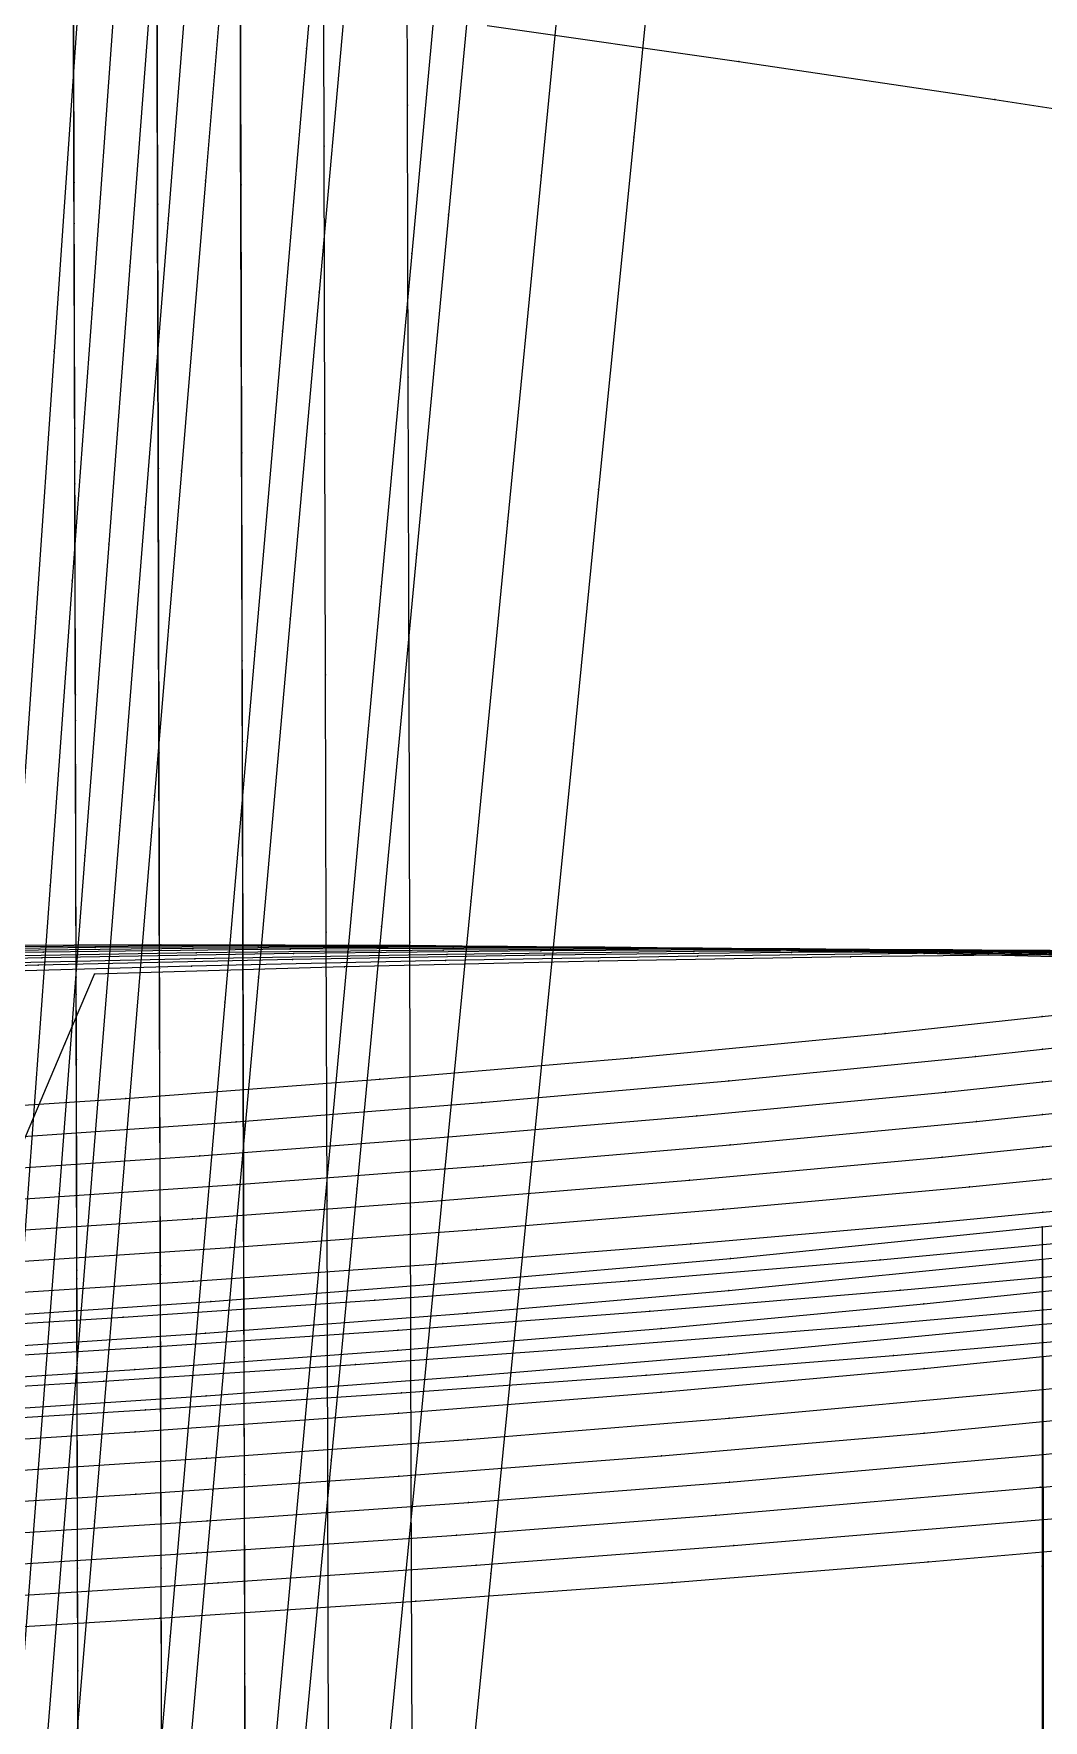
# Model space of a CAD drawing. Extents: x -2408 to 1029, y -526 to 2095.
# Drawn here: x -769.3 to -707.9, y 322.8 to 425.4 of the extents above; entities that cross this region are included whole.
import ezdxf

# ---------------------------------------------------------------- set-up
doc = ezdxf.new("R2010")
doc.units = 0

# ---------------------------------------------------------------- blocks, each defined once
blk = doc.blocks.new(' -30')
at = {"layer": '1'}
blk.add_lwpolyline([(-876.872936, 508.652548), (-861.83698, 509.261239), (-846.753174, 509.887156), (-831.752201, 510.534152), (-816.670932, 511.218628), (-801.184994, 511.966991), (-786.108457, 512.749706), (-770.65652, 513.617506), (-755.587754, 514.53757), (-740.004881, 515.575884), (-725.109999, 516.660635), (-710.060669, 517.858357), (-700.953445, 518.651848), (-694.602526, 519.205145), (-679.573415, 520.634586), (-664.211764, 522.223971), (-649.208861, 523.906612), (-633.890515, 525.762597), (-618.92051, 527.71629), (-603.661537, 529.855638), (-588.732149, 532.098872), (-573.547297, 534.538566), (-558.667414, 537.089756), (-543.569914, 539.84678)], dxfattribs=at)
at = {"layer": '14'}
for points in [[(-879.472994, 495.837705), (-863.872377, 496.46764), (-848.27231, 497.112008), (-832.673265, 497.781282), (-817.075603, 498.485938), (-801.47968, 499.236455), (-785.885971, 500.043304), (-770.294797, 500.916965), (-754.70663, 501.86791), (-739.121791, 502.906618), (-723.540754, 504.043561), (-707.963877, 505.289216), (-700.953674, 505.907516), (-690.233514, 506.852994), (-674.668702, 508.362386), (-659.113786, 510.004054), (-643.571804, 511.782803), (-628.045945, 513.703415), (-612.539267, 515.770694), (-597.054901, 517.989429), (-581.59598, 520.364412), (-566.165581, 522.900442), (-550.766837, 525.602311)], [(-154.148415, 522.623082), (-138.82949, 520.438341), (-123.25642, 518.13265), (-107.447786, 515.697021), (-107.630848, 499.494936), (-107.59201, 483.699343), (-107.334268, 469.047236), (-106.777074, 453.55854), (-106.009624, 438.589179), (-105.05906, 423.721831), (-104.773865, 419.820175), (-112.92615, 418.352416)], [(-1166.960843, -140.006391), (-1167.007532, -123.429358), (-1167.053947, -106.949569), (-1167.099267, -90.858665), (-1167.14267, -75.448343), (-1167.196139, -56.464081), (-1167.242793, -39.89965), (-1167.288559, -23.650313)]]:
    blk.add_lwpolyline(points, dxfattribs=at)
at = {"layer": '2'}
blk.add_point((-700.953674, 505.879898), dxfattribs=at)
at = {"layer": '3'}
for p in [(-138.82949, 520.438341), (-700.953445, 518.651848), (-710.060669, 517.858357), (-123.25642, 518.13265), (-725.109999, 516.660635), (-740.004881, 515.575884), (-755.587754, 514.53757), (-707.963877, 505.289216), (-700.953674, 505.907516), (-723.540754, 504.043561), (-739.121791, 502.906618), (-754.70663, 501.86791), (-250.517034, -5.301401), (-251.7552, -23.206977), (-1167.242793, -39.89965), (-252.875217, -39.403948), (-1167.196139, -56.464081), (-245.281739, -59.316843), (-230.135344, -59.369512), (-214.146374, -59.56067), (-198.832045, -59.85351), (-1167.14267, -75.448343), (-1167.099267, -90.858665), (-1167.053947, -106.949569), (-1167.007532, -123.429358)]:
    blk.add_point(p, dxfattribs=at)
at = {"layer": '4'}
for p in [(-700.953445, 518.651848), (-700.953674, 505.907516)]:
    blk.add_point(p, dxfattribs=at)
at = {"layer": '8'}
for points in [[(-700.953674, 505.879898), (-700.95409, 485.75853), (-700.954458, 467.90115), (-700.95481, 450.86053), (-700.955198, 432.063291), (-700.955609, 412.148189), (-700.955925, 396.86254), (-700.956241, 381.576891), (-700.956551, 366.560706), (-700.956946, 347.424119), (-700.957308, 329.884465), (-700.957624, 314.580517), (-700.957934, 299.567665), (-700.958176, 287.845173)], [(-249.091949, 15.307263), (-250.517034, -5.301401), (-251.7552, -23.206977), (-252.875217, -39.403948), (-254.129457, -57.541968), (-255.491074, -77.232818), (-256.933227, -98.088314), (-258.429068, -119.720211), (-259.951754, -141.740336), (-261.474439, -163.760443), (-262.970281, -185.392358), (-264.412433, -206.247836), (-265.77405, -225.938686), (-267.028291, -244.076713), (-268.148308, -260.273691), (-269.386474, -278.179268), (-270.434573, -293.336208), (-270.811558, -298.787918)], [(-149.575367, -61.404266), (-166.867261, -60.754563), (-183.049128, -60.252149), (-198.832045, -59.85351), (-214.146374, -59.56067), (-230.135344, -59.369512), (-245.281739, -59.316843), (-261.127123, -59.389382), (-276.163978, -59.559518), (-291.493917, -59.822173), (-306.950585, -60.172513), (-322.167053, -60.610313)]]:
    blk.add_lwpolyline(points, dxfattribs=at)
blk = doc.blocks.new(' -31')
at = {"layer": '1'}
blk.add_lwpolyline([(-880.364314, 510.494297), (-865.021492, 511.094201), (-849.986515, 511.696983), (-834.64533, 512.337634), (-819.64924, 512.998925), (-804.311699, 513.721507), (-788.860254, 514.507407), (-773.529113, 515.355389), (-758.116349, 516.287186), (-742.795393, 517.30299), (-727.473822, 518.418899), (-712.168084, 519.644329), (-700.953445, 520.630684), (-697.019179, 520.976708), (-681.735315, 522.450025), (-666.410157, 524.062346), (-651.154775, 525.806184), (-635.87252, 527.696718), (-620.652663, 529.727222), (-605.429271, 531.910601), (-590.252871, 534.244037), (-575.102924, 536.734785), (-559.979017, 539.387488), (-544.915761, 542.200264)], dxfattribs=at)
at = {"layer": '14'}
for points in [[(-876.761037, 497.92473), (-861.052752, 498.541434), (-845.345297, 499.176768), (-829.639194, 499.841984), (-813.934855, 500.548338), (-798.232802, 501.307082), (-782.533523, 502.129468), (-766.837501, 503.02675), (-751.145262, 504.010178), (-735.457216, 505.09101), (-719.773885, 506.280497), (-700.953674, 507.871628), (-700.177085, 507.937295), (-687.689191, 509.100768), (-672.025619, 510.684444), (-656.373484, 512.409613), (-640.73598, 514.280458), (-625.116259, 516.301159), (-609.517494, 518.475899), (-593.942802, 520.808865), (-578.395356, 523.304239), (-562.878326, 525.966201), (-547.394831, 528.798939)], [(-1172.040799, -140.184737), (-1172.087488, -123.340077), (-1172.133903, -106.594213), (-1172.179223, -90.243531), (-1172.222626, -74.58442), (-1172.263291, -59.913282), (-1172.311831, -42.400832), (-1172.352095, -27.874221)]]:
    blk.add_lwpolyline(points, dxfattribs=at)
at = {"layer": '2'}
blk.add_point((-700.953674, 507.861099), dxfattribs=at)
at = {"layer": '3'}
for p in [(-700.953445, 520.630684), (-712.168084, 519.644329), (-727.473822, 518.418899), (-742.795393, 517.30299), (-758.116349, 516.287186), (-700.953674, 507.871628), (-719.773885, 506.280497), (-735.457216, 505.09101), (-751.145262, 504.010178), (-250.306644, -20.561388), (-251.511798, -37.119862), (-1172.311831, -42.400832), (-252.861378, -55.662707), (-240.201728, -59.316843), (-225.055333, -59.369512), (-1172.263291, -59.913282), (-209.066363, -59.56067), (-193.752036, -59.85351), (-1172.222626, -74.58442), (-1172.179223, -90.243531), (-1172.133903, -106.594213), (-1172.087488, -123.340077)]:
    blk.add_point(p, dxfattribs=at)
at = {"layer": '4'}
for p in [(-700.953445, 520.630684), (-700.953674, 507.871628)]:
    blk.add_point(p, dxfattribs=at)
at = {"layer": '8'}
for points in [[(-700.953674, 507.861099), (-700.95409, 487.322493), (-700.954458, 469.094819), (-700.95481, 451.700844), (-700.955198, 432.513816), (-700.955609, 412.185753), (-700.955925, 396.583138), (-700.956241, 380.980522), (-700.956551, 365.652977), (-700.956946, 346.119563), (-700.957308, 328.216197), (-700.957624, 312.5949), (-700.957934, 297.270754), (-700.958176, 285.305176)], [(-247.440948, 18.812463), (-248.974359, -2.25617), (-250.306644, -20.561388), (-251.511798, -37.119862), (-252.861378, -55.662707), (-254.326498, -75.793048), (-255.878275, -97.114022), (-257.487822, -119.228744), (-259.126252, -141.740322), (-260.220324, -156.772558), (-261.305836, -171.687183), (-262.899335, -193.581419), (-264.425436, -214.549616), (-265.855252, -234.194881), (-267.159901, -252.120389), (-268.310493, -267.929205), (-269.555052, -285.029088), (-270.549095, -298.686962), (-270.811558, -302.293129)], [(-144.495363, -61.404266), (-161.787255, -60.754563), (-177.96912, -60.25215), (-193.752036, -59.85351), (-209.066363, -59.56067), (-225.055333, -59.369512), (-240.201728, -59.316843), (-256.047113, -59.389381), (-271.08397, -59.559518), (-286.413913, -59.822172), (-301.870586, -60.172513), (-317.087078, -60.610313)]]:
    blk.add_lwpolyline(points, dxfattribs=at)
blk = doc.blocks.new(' -32')
at = {"layer": '1'}
blk.add_lwpolyline([(-877.277669, 512.585146), (-862.024551, 513.164813), (-846.751166, 513.764664), (-831.53952, 514.392253), (-816.269083, 515.063461), (-801.001022, 515.786796), (-785.834479, 516.567909), (-770.573491, 517.427842), (-755.449849, 518.364112), (-740.200043, 519.403976), (-724.875012, 520.5571), (-709.642093, 521.821944), (-700.953445, 522.616844), (-694.557722, 523.201933), (-679.348956, 524.72913), (-664.318127, 526.376323), (-649.139851, 528.182656), (-634.150362, 530.111492), (-619.009776, 532.210167), (-604.077291, 534.432251), (-588.982202, 536.836607), (-574.121179, 539.363382), (-559.080352, 542.086794), (-544.303937, 544.929842)], dxfattribs=at)
at = {"layer": '14'}
for points in [[(-878.91242, 499.814759), (-863.096353, 500.414203), (-847.281183, 501.033226), (-831.467557, 501.683881), (-815.656007, 502.378226), (-799.847102, 503.128318), (-784.041373, 503.946213), (-768.239466, 504.843965), (-752.441914, 505.833632), (-736.649247, 506.927273), (-720.862112, 508.136939), (-701.136794, 509.830549), (-700.953674, 509.847908), (-689.034821, 510.978725), (-673.269923, 512.604379), (-657.517396, 514.379515), (-641.780503, 516.307703), (-626.062394, 518.392526), (-610.366238, 520.637565), (-594.69526, 523.046393), (-579.05261, 525.622594), (-563.441513, 528.369741), (-547.865121, 531.291418)], [(-1177.120831, -140.363089), (-1177.16752, -123.250802), (-1177.213936, -106.2389), (-1177.259256, -89.62844), (-1177.302659, -73.720537), (-1177.343323, -58.816287), (-1177.391864, -41.025596), (-1177.432128, -26.268183)]]:
    blk.add_lwpolyline(points, dxfattribs=at)
at = {"layer": '2'}
blk.add_point((-700.953674, 509.8423), dxfattribs=at)
at = {"layer": '3'}
for p in [(-700.953445, 522.616844), (-709.642093, 521.821944), (-724.875012, 520.5571), (-740.200043, 519.403976), (-755.449849, 518.364112), (-701.136794, 509.830549), (-700.953674, 509.847908), (-720.862112, 508.136939), (-736.649247, 506.927273), (-752.441914, 505.833632), (-248.858088, -17.915799), (-250.148379, -34.835779), (-1177.391864, -41.025596), (-251.5933, -53.783461), (-1177.343323, -58.816287), (-250.967111, -59.389388), (-235.121727, -59.31685), (-219.975332, -59.369519), (-203.986362, -59.560676), (-1177.302659, -73.720537), (-253.161923, -74.35329), (-1177.259256, -89.62844), (-1177.213936, -106.2389), (-1177.16752, -123.250802)]:
    blk.add_point(p, dxfattribs=at)
at = {"layer": '4'}
for p in [(-700.953445, 522.616844), (-700.953674, 509.847908)]:
    blk.add_point(p, dxfattribs=at)
at = {"layer": '8'}
for points in [[(-700.953674, 509.8423), (-700.95409, 488.886455), (-700.954458, 470.288488), (-700.95481, 452.541158), (-700.955198, 432.964349), (-700.955505, 417.481348), (-700.95582, 401.624134), (-700.956136, 385.673368), (-700.956448, 369.909708), (-700.956751, 354.613812), (-700.957132, 335.431994), (-700.957472, 318.245988), (-700.95776, 303.721027), (-700.958064, 288.378354), (-700.958176, 282.765179)], [(-245.789948, 22.317662), (-247.431685, 0.789055), (-248.858088, -17.915799), (-250.148379, -34.835779), (-251.5933, -53.783461), (-253.161923, -74.35329), (-254.823324, -96.139745), (-256.546576, -118.737277), (-257.7145, -134.052625), (-258.887006, -149.428053), (-260.054931, -164.7434), (-261.20911, -179.878509), (-262.340382, -194.713218), (-263.974293, -216.139193), (-265.505117, -236.213355), (-266.901932, -254.530213), (-268.133807, -270.684167), (-269.466287, -288.157381), (-270.530553, -302.113426), (-270.811558, -305.798321)], [(-139.415359, -61.404266), (-156.707252, -60.754566), (-172.889117, -60.252154), (-188.672034, -59.853516), (-203.986362, -59.560676), (-219.975332, -59.369519), (-235.121727, -59.31685), (-250.967111, -59.389388), (-266.003967, -59.559524), (-281.333909, -59.822176), (-296.790581, -60.172515), (-312.007065, -60.610313)]]:
    blk.add_lwpolyline(points, dxfattribs=at)
blk = doc.blocks.new(' -33')
at = {"layer": '1'}
blk.add_lwpolyline([(-879.557871, 514.469708), (-863.688546, 515.052308), (-848.824508, 515.617616), (-833.486072, 516.232231), (-818.138934, 516.89045), (-802.804766, 517.602938), (-787.504957, 518.380042), (-772.178103, 519.236488), (-756.925237, 520.177889), (-741.610167, 521.224263), (-726.15143, 522.395236), (-710.854329, 523.679415), (-700.953445, 524.59877), (-695.654133, 525.09081), (-680.382994, 526.653011), (-665.228335, 528.349747), (-649.990129, 530.206271), (-634.87659, 532.200036), (-619.678619, 534.361611), (-604.621843, 536.66174), (-589.472142, 539.139281), (-574.486704, 541.754952), (-559.394069, 544.55936), (-544.493424, 547.499871)], dxfattribs=at)
at = {"layer": '14'}
for points in [[(-879.139923, 501.776541), (-863.215558, 502.361125), (-847.292345, 502.967702), (-831.370996, 503.609087), (-815.452108, 504.2981), (-799.536393, 505.047557), (-783.624525, 505.870276), (-767.717215, 506.779072), (-751.815062, 507.786767), (-735.918776, 508.906176), (-720.029071, 510.150113), (-700.953674, 511.831245), (-700.177126, 511.899686), (-686.40693, 513.252232), (-670.544437, 514.956992), (-654.69599, 516.820569), (-638.864855, 518.845875), (-623.05426, 521.035824), (-607.26745, 523.393327), (-591.507635, 525.921302), (-575.778022, 528.622667), (-560.081877, 531.500329), (-544.422408, 534.557207)], [(-1182.185381, -146.304561), (-1182.231979, -128.958626), (-1182.278577, -111.612691), (-1182.324354, -94.572561), (-1182.368487, -78.144041), (-1182.410156, -62.632936), (-1182.460461, -43.907103), (-1182.502976, -28.080743)]]:
    blk.add_lwpolyline(points, dxfattribs=at)
at = {"layer": '2'}
blk.add_point((-700.953674, 511.823502), dxfattribs=at)
at = {"layer": '3'}
for p in [(-700.953445, 524.59877), (-710.854329, 523.679415), (-726.15143, 522.395236), (-741.610167, 521.224263), (-756.925237, 520.177889), (-700.953674, 511.831245), (-720.029071, 510.150113), (-735.918776, 508.906176), (-751.815062, 507.786767), (-247.409532, -15.270209), (-248.784961, -32.551696), (-1182.460461, -43.907103), (-250.325221, -51.904208), (-245.887117, -59.389381), (-230.041733, -59.316843), (-214.895337, -59.369512), (-198.906368, -59.56067), (-1182.410156, -62.632936), (-251.997346, -72.913517), (-1182.368487, -78.144041), (-1182.324354, -94.572561), (-253.768371, -95.165453), (-1182.278577, -111.612691), (-1182.231979, -128.958626)]:
    blk.add_point(p, dxfattribs=at)
at = {"layer": '4'}
for p in [(-700.953445, 524.59877), (-700.953674, 511.831245)]:
    blk.add_point(p, dxfattribs=at)
at = {"layer": '8'}
for points in [[(-700.953674, 511.823502), (-700.954028, 493.650369), (-700.954378, 475.636261), (-700.954718, 458.108068), (-700.955099, 438.544343), (-700.955402, 422.943899), (-700.955714, 406.866367), (-700.95603, 390.598014), (-700.956345, 374.425076), (-700.956652, 358.633801), (-700.956946, 343.510434), (-700.957308, 324.879663), (-700.957624, 308.623679), (-700.957934, 292.676912), (-700.958176, 280.225182)], [(-244.138947, 25.822864), (-245.889011, 3.834284), (-247.409532, -15.270209), (-248.784961, -32.551696), (-250.325221, -51.904208), (-251.997346, -72.913517), (-253.768371, -95.165453), (-254.987718, -110.485866), (-256.226601, -126.051733), (-257.475252, -141.740326), (-258.723902, -157.42892), (-259.962785, -172.994787), (-261.182132, -188.3152), (-262.372177, -203.26745), (-264.080931, -224.736985), (-265.668809, -244.687776), (-267.102846, -262.705647), (-268.350071, -278.376337), (-269.665469, -294.903566), (-270.811558, -309.303532)], [(-134.335365, -61.404266), (-151.627258, -60.754563), (-167.809123, -60.252149), (-183.59204, -59.85351), (-198.906368, -59.56067), (-214.895337, -59.369512), (-230.041733, -59.316843), (-245.887117, -59.389381), (-260.923973, -59.559518), (-276.253915, -59.822172), (-291.710587, -60.172513), (-306.927071, -60.610313)]]:
    blk.add_lwpolyline(points, dxfattribs=at)
blk = doc.blocks.new(' -34')
at = {"layer": '1'}
blk.add_lwpolyline([(-874.304032, 516.617669), (-858.928688, 517.169872), (-843.807493, 517.738742), (-828.480727, 518.353322), (-813.363008, 519.008648), (-798.086688, 519.732265), (-782.975286, 520.520557), (-767.749252, 521.39969), (-752.648256, 522.367472), (-737.469475, 523.44814), (-722.384569, 524.641285), (-707.267001, 525.968982), (-700.953445, 526.583061), (-692.206002, 527.43393), (-677.079541, 529.053574), (-662.050227, 530.814204), (-647.039377, 532.7259), (-631.96861, 534.801667), (-617.000187, 537.021439), (-601.984106, 539.409805), (-587.066038, 541.945993), (-572.11953, 544.653666), (-557.260277, 547.514416)], dxfattribs=at)
at = {"layer": '14'}
for points in [[(-884.338821, 503.558087), (-868.305938, 504.122599), (-852.274195, 504.707481), (-836.244364, 505.32634), (-820.217219, 505.992778), (-804.193493, 506.720402), (-788.174036, 507.522814), (-772.159582, 508.413619), (-756.150905, 509.406422), (-740.148737, 510.51483), (-724.15393, 511.752442), (-708.167216, 513.132865), (-700.953674, 513.827705), (-691.711907, 514.717917), (-675.745384, 516.42358), (-659.793142, 518.29591), (-643.858401, 520.337165), (-627.944424, 522.549602), (-612.054453, 524.93548), (-596.191784, 527.49705), (-580.359642, 530.236575), (-564.561326, 533.156303), (-548.800057, 536.258498)], [(-1187.265338, -146.571682), (-1187.311935, -128.958625), (-1187.358533, -111.345587), (-1187.40431, -94.043062), (-1187.448443, -77.361566), (-1187.490112, -61.611594), (-1187.540417, -42.597406), (-1187.582932, -26.527351)]]:
    blk.add_lwpolyline(points, dxfattribs=at)
at = {"layer": '2'}
blk.add_point((-700.953674, 513.804703), dxfattribs=at)
at = {"layer": '3'}
for p in [(-700.953445, 526.583061), (-707.267001, 525.968982), (-722.384569, 524.641285), (-737.469475, 523.44814), (-752.648256, 522.367472), (-700.953674, 513.827705), (-708.167216, 513.132865), (-724.15393, 511.752442), (-740.148737, 510.51483), (-756.150905, 509.406422), (-245.960977, -12.624626), (-247.421543, -30.267621), (-1187.540417, -42.597406), (-249.057143, -50.024955), (-240.807111, -59.389381), (-224.961727, -59.316843), (-209.815331, -59.369512), (-255.843968, -59.559518), (-1187.490112, -61.611594), (-250.83277, -71.473753), (-1187.448443, -77.361566), (-1187.40431, -94.043062), (-252.71342, -94.191172), (-1187.358533, -111.345587), (-1187.311935, -128.958625)]:
    blk.add_point(p, dxfattribs=at)
at = {"layer": '4'}
for p in [(-700.953445, 526.583061), (-700.953674, 513.827705)]:
    blk.add_point(p, dxfattribs=at)
at = {"layer": '8'}
for points in [[(-700.953674, 513.804703), (-700.954028, 495.276801), (-700.954378, 476.91103), (-700.954718, 459.040651), (-700.955099, 439.09501), (-700.955402, 423.190017), (-700.955714, 406.798633), (-700.95603, 390.212692), (-700.956345, 373.72403), (-700.956652, 357.62448), (-700.956946, 342.205879), (-700.957308, 323.211396), (-700.957624, 306.638075), (-700.957934, 290.379991), (-700.958176, 277.685184)], [(-242.487946, 29.328063), (-244.346337, 6.879511), (-245.960977, -12.624626), (-247.421543, -30.267621), (-249.057143, -50.024955), (-250.83277, -71.473753), (-252.71342, -94.191172), (-254.008244, -109.832075), (-255.323811, -125.723547), (-256.649752, -141.740332), (-257.975693, -157.757118), (-259.29126, -173.64859), (-260.586084, -189.289493), (-261.84979, -204.554513), (-263.072007, -219.318355), (-264.80485, -240.25033), (-266.385993, -259.349846), (-267.780435, -276.194096), (-268.953167, -290.36018), (-270.11142, -304.351371), (-270.811558, -312.808723)], [(-129.255362, -61.404266), (-146.547253, -60.754563), (-162.729118, -60.25215), (-178.512034, -59.85351), (-193.826362, -59.56067), (-209.815331, -59.369512), (-224.961727, -59.316843), (-240.807111, -59.389381), (-255.843968, -59.559518), (-271.173911, -59.822172), (-286.630585, -60.172513), (-301.847076, -60.610313)]]:
    blk.add_lwpolyline(points, dxfattribs=at)
blk = doc.blocks.new(' -35')
at = {"layer": '1'}
blk.add_lwpolyline([(-871.300024, 518.595463), (-856.027448, 519.147777), (-840.989233, 519.719206), (-825.768242, 520.337784), (-810.733724, 521.000639), (-795.566458, 521.733877), (-780.538711, 522.536485), (-765.424873, 523.432438), (-750.408314, 524.423039), (-735.401972, 525.525264), (-720.402648, 526.751485), (-705.415099, 528.113438), (-700.953445, 528.563385), (-690.21272, 529.646569), (-675.255575, 531.309469), (-660.259363, 533.132611), (-645.339638, 535.103503), (-630.382527, 537.238837), (-615.507591, 539.523215), (-600.604739, 541.975184), (-585.782302, 544.578682), (-570.948097, 547.351505), (-556.186379, 550.279823)], dxfattribs=at)
at = {"layer": '14'}
for points in [[(-879.261329, 505.606817), (-863.321862, 506.172931), (-847.38378, 506.762882), (-831.447983, 507.390801), (-815.515369, 508.070817), (-799.586721, 508.817065), (-783.662977, 509.643673), (-767.744919, 510.564776), (-751.833447, 511.594504), (-735.929458, 512.746984), (-720.033737, 514.036355), (-700.953674, 515.790672), (-700.177104, 515.862091), (-686.131963, 517.310616), (-670.270165, 519.108084), (-654.424583, 521.07714), (-638.598425, 523.21932), (-622.794787, 525.536175), (-607.016895, 528.029239), (-591.2679, 530.700055), (-575.550973, 533.550165), (-559.869285, 536.58111), (-544.226004, 539.794431)], [(-1182.185381, -146.838784), (-1182.231979, -128.958643), (-1182.278577, -111.078482), (-1182.324354, -93.513564), (-1182.368487, -76.579073), (-1182.410156, -60.59027), (-1182.448539, -45.862357), (-1182.493184, -28.731346)]]:
    blk.add_lwpolyline(points, dxfattribs=at)
at = {"layer": '2'}
blk.add_point((-700.953674, 515.785904), dxfattribs=at)
at = {"layer": '3'}
for p in [(-705.415099, 528.113438), (-700.953445, 528.563385), (-720.402648, 526.751485), (-735.401972, 525.525264), (-750.408314, 524.423039), (-700.953674, 515.790672), (-720.033737, 514.036355), (-735.929458, 512.746984), (-751.833447, 511.594504), (-700.954028, 496.90323), (-244.044753, -4.531601), (-245.520477, -21.720981), (-247.193789, -41.211876), (-1182.448539, -45.862357), (-235.72713, -59.389382), (-219.881747, -59.316843), (-204.735351, -59.369512), (-250.763984, -59.559518), (-1182.410156, -60.59027), (-249.027639, -62.572738), (-1182.368487, -76.579073), (-250.984981, -85.37205), (-1182.324354, -93.513564), (-252.340186, -101.157612), (-1182.278577, -111.078482), (-1182.231979, -128.958643)]:
    blk.add_point(p, dxfattribs=at)
at = {"layer": '4'}
for p in [(-700.953445, 528.563385), (-700.953674, 515.790672)]:
    blk.add_point(p, dxfattribs=at)
at = {"layer": '8'}
for points in [[(-700.953674, 515.785904), (-700.954028, 496.90323), (-700.954378, 478.185792), (-700.954718, 459.973234), (-700.955099, 439.645677), (-700.955402, 423.436136), (-700.955714, 406.73088), (-700.95603, 389.827352), (-700.956345, 373.022984), (-700.956652, 356.61516), (-700.956946, 340.901323), (-700.957221, 326.178895), (-700.95755, 308.605239), (-700.957822, 294.027856), (-700.958098, 279.321955), (-700.958176, 275.145187)], [(-240.836945, 32.833264), (-242.44851, 14.061596), (-244.044753, -4.531601), (-245.520477, -21.720981), (-247.193789, -41.211876), (-249.027639, -62.572738), (-250.984981, -85.37205), (-252.340186, -101.157612), (-253.722836, -117.262846), (-255.121949, -133.559853), (-256.526553, -149.92081), (-257.925666, -166.217818), (-259.308315, -182.323052), (-260.663519, -198.108596), (-261.980308, -213.446678), (-263.247697, -228.209348), (-265.032149, -248.994827), (-266.643717, -267.766516), (-268.045345, -284.092825), (-269.523585, -301.311504), (-270.725571, -315.31235), (-270.811558, -316.313934)], [(-124.175367, -61.404266), (-141.467264, -60.754563), (-157.649132, -60.252149), (-173.432051, -59.85351), (-188.746381, -59.56067), (-204.735351, -59.369512), (-219.881747, -59.316843), (-235.72713, -59.389382), (-250.763984, -59.559518), (-266.093923, -59.822173), (-281.55059, -60.172513), (-296.767063, -60.610313)]]:
    blk.add_lwpolyline(points, dxfattribs=at)
blk = doc.blocks.new(' -36')
at = {"layer": '1'}
blk.add_lwpolyline([(-874.403924, 520.43925), (-859.012279, 520.974155), (-843.882598, 521.52789), (-828.545795, 522.130495), (-813.419835, 522.778333), (-798.140791, 523.499676), (-783.021692, 524.2926), (-767.800844, 525.183498), (-752.693251, 526.172578), (-737.527572, 527.283292), (-722.438094, 528.518808), (-707.060918, 529.926364), (-700.953445, 530.549164), (-691.998971, 531.462283), (-676.88921, 533.164435), (-661.863402, 535.020842), (-646.858475, 537.039082), (-631.804615, 539.230203), (-616.847109, 541.574136), (-601.845353, 544.094194), (-586.943159, 546.767415), (-572.00838, 549.618569), (-557.169704, 552.624434)], dxfattribs=at)
at = {"layer": '14'}
for points in [[(-868.417693, 507.937146), (-852.370641, 508.504669), (-836.325935, 509.109055), (-820.284541, 509.765225), (-804.247424, 510.4881), (-788.215549, 511.292603), (-772.189882, 512.193656), (-756.171388, 513.20618), (-740.161033, 514.345097), (-724.159783, 515.62533), (-708.168603, 517.0618), (-700.953674, 517.789421), (-691.430898, 518.749796), (-675.464664, 520.544407), (-659.514897, 522.518978), (-643.584793, 524.674377), (-627.677549, 527.011471), (-611.796363, 529.531125), (-595.944414, 532.23421), (-580.124937, 535.121586), (-564.34111, 538.194123), (-548.59613, 541.452686)], [(-1187.265338, -147.105886), (-1187.311935, -128.958642), (-1187.358533, -110.811379), (-1187.40431, -92.984066), (-1187.448443, -75.796599), (-1187.490112, -59.568945), (-1187.528495, -44.621003), (-1187.57314, -27.23409)]]:
    blk.add_lwpolyline(points, dxfattribs=at)
at = {"layer": '2'}
blk.add_point((-700.953674, 517.767105), dxfattribs=at)
at = {"layer": '3'}
for p in [(-707.060918, 529.926364), (-700.953445, 530.549164), (-722.438094, 528.518808), (-737.527572, 527.283292), (-752.693251, 526.172578), (-700.953674, 517.789421), (-708.168603, 517.0618), (-724.159783, 515.62533), (-740.161033, 514.345097), (-756.171388, 513.20618), (-700.954028, 498.52966), (-244.127446, -19.311158), (-245.892923, -39.193402), (-1187.528495, -44.621003), (-230.647115, -59.389381), (-214.801731, -59.316843), (-1187.490112, -59.568945), (-261.013913, -59.822172), (-245.683971, -59.559518), (-247.827782, -60.983167), (-1187.448443, -75.796599), (-249.192486, -76.352029), (-250.603517, -92.242608), (-1187.40431, -92.984066), (-1187.358533, -110.811379), (-1187.311935, -128.958642)]:
    blk.add_point(p, dxfattribs=at)
at = {"layer": '4'}
for p in [(-700.953445, 530.549164), (-700.953674, 517.789421)]:
    blk.add_point(p, dxfattribs=at)
at = {"layer": '8'}
for points in [[(-700.953674, 517.767105), (-700.954028, 498.52966), (-700.954378, 479.460557), (-700.954718, 460.90582), (-700.955099, 440.196339), (-700.955402, 423.682258), (-700.955714, 406.66315), (-700.95603, 389.442035), (-700.956345, 372.321923), (-700.956652, 355.605825), (-700.956946, 339.596753), (-700.957221, 324.597717), (-700.95755, 306.693891), (-700.957822, 291.84263), (-700.958098, 276.860416), (-700.958176, 272.605171)], [(-239.185944, 36.338463), (-240.886274, 17.189884), (-242.570439, -1.77664), (-244.127446, -19.311158), (-245.892923, -39.193402), (-247.827782, -60.983167), (-249.192486, -76.352029), (-250.603517, -92.242608), (-252.049292, -108.524472), (-253.51823, -125.067175), (-254.99875, -141.740326), (-256.479271, -158.413477), (-257.94821, -174.956199), (-259.393985, -191.238064), (-260.805016, -207.128642), (-262.169719, -222.497487), (-263.476516, -237.214223), (-265.302798, -257.781224), (-266.933636, -276.147211), (-268.329949, -291.872041), (-269.759317, -307.96913), (-270.811558, -319.819126)], [(-119.095364, -61.404266), (-136.387256, -60.754563), (-152.569121, -60.252149), (-168.352038, -59.85351), (-183.666366, -59.56067), (-199.655336, -59.369512), (-214.801731, -59.316843), (-230.647115, -59.389381), (-245.683971, -59.559518), (-261.013913, -59.822172), (-276.470585, -60.172513), (-291.687069, -60.610313)]]:
    blk.add_lwpolyline(points, dxfattribs=at)
blk = doc.blocks.new(' -37')
at = {"layer": '1'}
blk.add_lwpolyline([(-870.901759, 522.434341), (-855.620824, 522.970364), (-840.566943, 523.528651), (-825.3441, 524.137176), (-810.294246, 524.79554), (-795.132554, 525.529318), (-780.09012, 526.340623), (-764.989993, 527.251959), (-749.960015, 528.268938), (-734.980165, 529.405055), (-719.969659, 530.679731), (-704.972548, 532.103056), (-700.953445, 532.528), (-690.013251, 533.684673), (-675.05059, 535.433208), (-660.080198, 537.350328), (-645.159821, 539.428998), (-630.22631, 541.678579), (-615.355772, 544.088088), (-600.473925, 546.670138), (-585.660938, 549.411393), (-570.845236, 552.325627), (-556.097707, 555.399624)], dxfattribs=at)
at = {"layer": '14'}
for points in [[(-879.387378, 509.437773), (-863.432077, 509.98556), (-847.478524, 510.558995), (-831.527737, 511.173521), (-815.580737, 511.844583), (-799.638658, 512.587621), (-783.702481, 513.41808), (-767.773341, 514.351399), (-751.852258, 515.403024), (-735.94025, 516.588398), (-720.038454, 517.92296), (-700.953674, 519.750137), (-700.177087, 519.824491), (-685.846882, 521.372746), (-669.986176, 523.263087), (-654.143923, 525.337697), (-638.323186, 527.596756), (-622.527142, 530.040428), (-606.758836, 532.668897), (-591.021388, 535.482334), (-575.317898, 538.480915), (-559.651488, 541.66481), (-544.02522, 545.034202)], [(-1182.185381, -147.373008), (-1182.231979, -128.958642), (-1182.278577, -110.544275), (-1182.324354, -92.454568), (-1182.368487, -75.014124), (-1182.410156, -58.547605), (-1182.448539, -43.379665), (-1182.493184, -25.736821)]]:
    blk.add_lwpolyline(points, dxfattribs=at)
at = {"layer": '2'}
blk.add_point((-700.953674, 519.748306), dxfattribs=at)
at = {"layer": '3'}
for p in [(-704.972548, 532.103056), (-700.953445, 532.528), (-719.969659, 530.679731), (-734.980165, 529.405055), (-749.960015, 528.268938), (-700.953674, 519.750137), (-720.038454, 517.92296), (-735.94025, 516.588398), (-751.852258, 515.403024), (-700.954028, 500.156092), (-242.734414, -16.90134), (-244.592057, -37.174927), (-1182.448539, -43.379665), (-1182.410156, -58.547605), (-246.627924, -59.393589), (-225.56711, -59.389381), (-209.721725, -59.316843), (-255.933909, -59.822172), (-240.603966, -59.559518), (-1182.368487, -75.014124), (-248.063873, -75.06497), (-249.548565, -91.268317), (-1182.324354, -92.454568), (-1182.278577, -110.544275), (-1182.231979, -128.958642)]:
    blk.add_point(p, dxfattribs=at)
at = {"layer": '4'}
for p in [(-700.953445, 532.528), (-700.953674, 519.750137)]:
    blk.add_point(p, dxfattribs=at)
at = {"layer": '8'}
for points in [[(-700.953674, 519.748306), (-700.954028, 500.156092), (-700.954378, 480.735319), (-700.954718, 461.838403), (-700.955001, 446.185582), (-700.955299, 429.606974), (-700.955609, 412.411159), (-700.955925, 394.906745), (-700.956241, 377.402331), (-700.956551, 360.206516), (-700.956849, 343.627916), (-700.957132, 327.975094), (-700.957472, 309.078169), (-700.95776, 293.107232), (-700.958026, 278.372579), (-700.958176, 270.065174)], [(-237.534943, 39.843662), (-239.324038, 20.318172), (-241.096123, 0.978325), (-242.734414, -16.90134), (-244.592057, -37.174927), (-246.627924, -59.393589), (-248.063873, -75.06497), (-249.548565, -91.268317), (-251.069817, -107.870671), (-252.61544, -124.738998), (-254.173251, -141.74034), (-255.731061, -158.741664), (-257.276686, -175.610009), (-258.797936, -192.212344), (-260.282628, -208.415692), (-261.718578, -224.087089), (-263.093594, -239.093472), (-265.015213, -260.06528), (-266.731193, -278.792807), (-268.200398, -294.827138), (-269.704386, -311.241078), (-270.811558, -323.324318)], [(-114.01536, -61.404266), (-131.307251, -60.754563), (-147.489116, -60.25215), (-163.272033, -59.85351), (-178.58636, -59.56067), (-194.57533, -59.369512), (-209.721725, -59.316843), (-225.56711, -59.389381), (-240.603966, -59.559518), (-255.933909, -59.822172), (-271.390583, -60.172513), (-286.607075, -60.610313)]]:
    blk.add_lwpolyline(points, dxfattribs=at)
blk = doc.blocks.new(' -38')
at = {"layer": '1'}
blk.add_lwpolyline([(-874.004893, 524.278163), (-858.600561, 524.796536), (-843.457957, 525.336605), (-828.114904, 525.928832), (-812.976296, 526.571506), (-797.698533, 527.292967), (-782.567416, 528.093739), (-767.356104, 528.99956), (-752.237743, 530.01405), (-737.089919, 531.158608), (-721.991864, 532.441481), (-706.853119, 533.885991), (-700.953445, 534.515419), (-691.78609, 535.493497), (-676.697595, 537.277561), (-661.671447, 539.230292), (-646.668726, 541.35564), (-631.636575, 543.661209), (-616.686515, 546.12977), (-601.703963, 548.780482), (-586.814419, 551.591128), (-571.896253, 554.584631), (-557.075061, 557.73593)], dxfattribs=at)
at = {"layer": '14'}
for points in [[(-868.533563, 511.752528), (-852.4706, 512.302813), (-836.410399, 512.892813), (-820.354169, 513.538763), (-804.303079, 514.256901), (-788.258336, 515.06346), (-772.221034, 515.974682), (-756.19238, 517.006801), (-740.173581, 518.17605), (-724.165731, 519.498673), (-708.170037, 520.990903), (-700.953674, 521.751289), (-691.139858, 522.78543), (-675.174204, 524.669193), (-659.227311, 526.746114), (-643.302337, 529.015675), (-627.402405, 531.477358), (-611.530656, 534.130645), (-595.690192, 536.975024), (-579.884136, 540.009977), (-564.115589, 543.234994), (-548.387713, 546.649551)], [(-1041.592026, -273.693331), (-1056.82028, -272.601565), (-1073.94759, -271.341612), (-1090.284024, -270.109234), (-1105.721642, -268.917815), (-1122.125596, -267.623514), (-1137.053481, -266.420167), (-1151.882383, -265.199993), (-1166.858029, -263.940824), (-1181.642511, -262.666304), (-1186.979599, -262.194958), (-1187.031755, -241.285298), (-1187.072019, -225.143079), (-1187.120559, -205.682971), (-1187.161224, -189.380141), (-1187.204627, -171.979478), (-1187.249947, -153.81033), (-1187.296362, -135.202069), (-1187.343051, -116.484004), (-1187.389193, -97.985507), (-1187.433965, -80.035926), (-1187.476547, -62.964629), (-1187.516116, -47.100932), (-1187.56277, -28.397093)]]:
    blk.add_lwpolyline(points, dxfattribs=at)
at = {"layer": '2'}
blk.add_point((-700.953674, 521.729507), dxfattribs=at)
at = {"layer": '3'}
for p in [(-706.853119, 533.885991), (-700.953445, 534.515419), (-721.991864, 532.441481), (-737.089919, 531.158608), (-752.237743, 530.01405), (-700.953674, 521.751289), (-708.170037, 520.990903), (-724.165731, 519.498673), (-740.173581, 518.17605), (-756.19238, 517.006801), (-700.954028, 501.782521), (-241.341398, -14.491513), (-243.291205, -35.156448), (-1187.516116, -47.100932), (-245.42808, -57.804012), (-220.487128, -59.389382), (-266.310588, -60.172513), (-250.853921, -59.822173), (-235.523982, -59.559518), (-1187.476547, -62.964629), (-246.935271, -73.777896), (-1187.433965, -80.035926), (-248.493625, -90.294034), (-1187.389193, -97.985507), (-1187.343051, -116.484004), (-1187.296362, -135.202069)]:
    blk.add_point(p, dxfattribs=at)
at = {"layer": '4'}
for p in [(-700.953445, 534.515419), (-700.953674, 521.751289)]:
    blk.add_point(p, dxfattribs=at)
at = {"layer": '8'}
for points in [[(-700.953674, 521.729507), (-700.954028, 501.782521), (-700.954378, 482.010081), (-700.954718, 462.770986), (-700.955001, 446.834736), (-700.955299, 429.955916), (-700.955609, 412.448723), (-700.955925, 394.627342), (-700.956241, 376.805981), (-700.956551, 359.298787), (-700.956849, 342.419967), (-700.957132, 326.483707), (-700.957392, 311.804195), (-700.957694, 294.729498), (-700.957982, 278.448017), (-700.958176, 267.525177)], [(-235.883961, 43.348861), (-237.76182, 23.446463), (-239.621825, 3.733288), (-241.341398, -14.491513), (-243.291205, -35.156448), (-245.42808, -57.804012), (-246.935271, -73.777896), (-248.493625, -90.294034), (-250.090352, -107.216863), (-251.71266, -124.410817), (-253.347759, -141.740336), (-254.982859, -159.069854), (-256.605167, -176.263809), (-258.201892, -193.186618), (-259.760248, -209.702775), (-261.267437, -225.676642), (-262.710675, -240.972727), (-264.727634, -262.349369), (-266.528748, -281.438381), (-268.070848, -297.782258), (-269.649455, -314.513036), (-270.811558, -326.829529)], [(-108.935366, -61.404266), (-126.227262, -60.754563), (-142.409131, -60.252149), (-158.19205, -59.85351), (-173.506379, -59.56067), (-189.49535, -59.369512), (-204.641745, -59.316843), (-220.487128, -59.389382), (-235.523982, -59.559518), (-250.853921, -59.822173), (-266.310588, -60.172513), (-281.527061, -60.610313)]]:
    blk.add_lwpolyline(points, dxfattribs=at)
blk = doc.blocks.new(' -39')
at = {"layer": '1'}
blk.add_lwpolyline([(-871.00879, 526.256195), (-855.717723, 526.775367), (-840.648534, 527.319452), (-825.422163, 527.916512), (-810.357196, 528.568456), (-795.199686, 529.300447), (-780.142749, 530.117611), (-765.055017, 531.041074), (-750.011815, 532.080716), (-735.057094, 533.246512), (-720.035496, 534.565019), (-705.028953, 536.044668), (-700.953445, 536.494751), (-689.803143, 537.726153), (-674.835862, 539.5605), (-659.890682, 541.571506), (-644.970761, 543.757919), (-630.060323, 546.121574), (-615.195589, 548.656017), (-600.334269, 551.367967), (-585.532309, 554.246599), (-570.734664, 557.302103), (-556.003023, 560.521278)], dxfattribs=at)
at = {"layer": '14'}
for points in [[(-879.517989, 513.269462), (-863.546283, 513.799066), (-847.576583, 514.356098), (-831.610157, 514.957311), (-815.64827, 515.619455), (-799.692189, 516.359282), (-783.743181, 517.193543), (-767.802512, 518.138989), (-751.87145, 519.212373), (-735.951261, 520.430444), (-720.043173, 521.809958), (-700.953674, 523.709602), (-700.17713, 523.786888), (-685.551947, 525.438748), (-669.692615, 527.422143), (-653.854074, 529.602391), (-638.039346, 531.97831), (-622.25145, 534.548715), (-606.493406, 537.312422), (-590.768236, 540.268246), (-575.078939, 543.415006), (-559.428575, 546.751512), (-543.820144, 550.276583)], [(-1051.689111, -274.757998), (-1068.86501, -273.46323), (-1085.25005, -272.196846), (-1100.734219, -270.972716), (-1117.185962, -269.643263), (-1132.152969, -268.407835), (-1147.011432, -267.156168), (-1161.996217, -265.866575), (-1176.724781, -264.567374), (-1181.899643, -264.099941), (-1181.951799, -242.891317), (-1181.992063, -226.518299), (-1182.040603, -206.779942), (-1182.081268, -190.244026), (-1182.124671, -172.594572), (-1182.169991, -154.165637), (-1182.216406, -135.291318), (-1182.263095, -116.305628), (-1182.309237, -97.542643), (-1182.354009, -79.336424), (-1182.396591, -62.021029), (-1182.43616, -45.930518), (-1182.471896, -31.398949)]]:
    blk.add_lwpolyline(points, dxfattribs=at)
at = {"layer": '2'}
blk.add_point((-700.953674, 523.710709), dxfattribs=at)
at = {"layer": '3'}
for p in [(-705.028953, 536.044668), (-700.953445, 536.494751), (-720.035496, 534.565019), (-735.057094, 533.246512), (-750.011815, 532.080716), (-700.953674, 523.709602), (-720.043173, 521.809958), (-735.951261, 520.430444), (-751.87145, 519.212373), (-700.954028, 503.40895), (-239.948365, -12.081686), (-241.99034, -33.137981), (-1182.43616, -45.930518), (-244.228223, -56.214438), (-215.407114, -59.389381), (-261.230583, -60.172513), (-245.773912, -59.822172), (-230.44397, -59.559518), (-1182.396591, -62.021029), (-245.806656, -72.490819), (-1182.354009, -79.336424), (-247.438672, -89.31974), (-1182.309237, -97.542643), (-1182.263095, -116.305628), (-1182.216406, -135.291318)]:
    blk.add_point(p, dxfattribs=at)
at = {"layer": '4'}
for p in [(-700.953445, 536.494751), (-700.953674, 523.709602)]:
    blk.add_point(p, dxfattribs=at)
at = {"layer": '8'}
for points in [[(-700.953674, 523.710709), (-700.954028, 503.40895), (-700.954378, 483.28485), (-700.954718, 463.703569), (-700.955001, 447.48388), (-700.955299, 430.304858), (-700.955609, 412.486286), (-700.955925, 394.347959), (-700.956241, 376.209612), (-700.956551, 358.391039), (-700.956849, 341.212017), (-700.957132, 324.99232), (-700.957392, 310.051738), (-700.957694, 292.673349), (-700.957982, 276.102293), (-700.958176, 264.98518)], [(-234.23296, 46.854062), (-236.199584, 26.574754), (-238.14751, 6.488257), (-239.948365, -12.081686), (-241.99034, -33.137981), (-244.228223, -56.214438), (-245.806656, -72.490819), (-247.438672, -89.31974), (-249.110875, -106.563053), (-250.809869, -124.082627), (-252.522258, -141.740333), (-254.234648, -159.398038), (-255.933641, -176.917613), (-257.605844, -194.160926), (-259.237861, -210.989847), (-260.816295, -227.266246), (-262.327753, -242.85199), (-263.758834, -257.60892), (-265.725459, -277.888233), (-267.435895, -295.525797), (-268.844932, -310.055421), (-270.176667, -323.787917), (-270.811558, -330.33474)], [(-103.855362, -61.404266), (-121.147254, -60.754563), (-137.32912, -60.252149), (-153.112037, -59.85351), (-168.426364, -59.56067), (-184.415334, -59.369512), (-199.561729, -59.316843), (-215.407114, -59.389381), (-230.44397, -59.559518), (-245.773912, -59.822172), (-261.230583, -60.172513), (-276.447067, -60.610313)]]:
    blk.add_lwpolyline(points, dxfattribs=at)
blk = doc.blocks.new(' -40')
at = {"layer": '1'}
blk.add_lwpolyline([(-878.996801, 527.872772), (-863.506901, 528.387881), (-848.313981, 528.9178), (-832.826406, 529.49908), (-817.70172, 530.122209), (-802.219513, 530.832858), (-787.168212, 531.609789), (-771.695968, 532.513014), (-756.720064, 533.503733), (-741.26482, 534.662593), (-725.934211, 535.96549), (-710.506412, 537.447708), (-700.953445, 538.481979), (-695.138759, 539.111515), (-679.752362, 540.974004), (-664.419516, 543.02561), (-649.084408, 545.272229), (-633.786659, 547.706938), (-618.511592, 550.330633), (-603.7548, 553.047918), (-588.546794, 556.036019), (-573.85124, 559.104537), (-558.717997, 562.45072), (-544.098547, 565.863179)], dxfattribs=at)
at = {"layer": '14'}
for points in [[(-878.455426, 515.183693), (-862.576242, 515.71215), (-846.699099, 516.267855), (-830.825442, 516.868064), (-814.956558, 517.530041), (-799.093889, 518.271042), (-783.238726, 519.10833), (-767.39251, 520.059161), (-751.556569, 521.140797), (-735.732231, 522.370501), (-719.920937, 523.765525), (-700.953674, 525.689316), (-700.177162, 525.76809), (-687.898383, 527.172251), (-672.136136, 529.156786), (-656.395119, 531.342231), (-640.678323, 533.726746), (-624.988591, 536.308512), (-609.328915, 539.085687), (-593.702156, 542.05645), (-578.111249, 545.218969), (-562.559114, 548.571413), (-547.048665, 552.111953)], [(-1080.214193, -274.287936), (-1095.745396, -273.030306), (-1112.245679, -271.664846), (-1127.252422, -270.396581), (-1142.140958, -269.112715), (-1157.134968, -267.792111), (-1171.806195, -266.468058), (-1176.819611, -266.004944), (-1176.871766, -244.497354), (-1176.912031, -227.893534), (-1176.960571, -207.876943), (-1177.001235, -191.107925), (-1177.044638, -173.209689), (-1177.089959, -154.520967), (-1177.136374, -135.380573), (-1177.183063, -116.127256), (-1177.229205, -97.099785), (-1177.273977, -78.636927), (-1177.316558, -61.077451), (-1177.356128, -44.760124), (-1177.391864, -30.023715)]]:
    blk.add_lwpolyline(points, dxfattribs=at)
at = {"layer": '2'}
for p in [(-700.953674, 525.69191), (-271.367073, -60.610313), (-271.367073, -60.610313)]:
    blk.add_point(p, dxfattribs=at)
at = {"layer": '3'}
for p in [(-700.953445, 538.481979), (-710.506412, 537.447708), (-725.934211, 535.96549), (-741.26482, 534.662593), (-756.720064, 533.503733), (-700.953674, 525.689316), (-719.920937, 523.765525), (-735.732231, 522.370501), (-751.556569, 521.140797), (-700.954028, 505.035382), (-238.555334, -9.671863), (-240.689475, -31.119512), (-1177.356128, -44.760124), (-242.228901, -46.590411), (-256.150589, -60.172513), (-240.693917, -59.822172), (-225.363975, -59.559518), (-1177.316558, -61.077451), (-243.845329, -62.835165), (-273.169158, -64.852117), (-1177.273977, -78.636927), (-245.524758, -79.713059), (-1177.229205, -97.099785), (-247.253187, -97.083397), (-1177.183063, -116.127256), (-1177.136374, -135.380573)]:
    blk.add_point(p, dxfattribs=at)
at = {"layer": '4'}
for p in [(-700.953445, 538.481979), (-700.953674, 525.689316)]:
    blk.add_point(p, dxfattribs=at)
at = {"layer": '8'}
for points in [[(-700.953674, 525.69191), (-700.954028, 505.035382), (-700.9543, 489.088583), (-700.954629, 469.86405), (-700.954904, 453.758589), (-700.955198, 436.568576), (-700.955505, 418.619392), (-700.95582, 400.236382), (-700.956136, 381.744936), (-700.956448, 363.470379), (-700.956751, 345.738095), (-700.95704, 328.873445), (-700.957308, 313.201809), (-700.957624, 294.724398), (-700.95788, 279.717548), (-700.958125, 265.40157), (-700.958176, 262.445183)], [(-232.581959, 50.359263), (-234.637348, 29.703046), (-236.673196, 9.243221), (-238.555334, -9.671863), (-240.689475, -31.119512), (-242.228901, -46.590411), (-243.845329, -62.835165), (-245.524758, -79.713059), (-247.253187, -97.083397), (-249.016616, -114.80548), (-250.801044, -132.738591), (-252.592474, -150.742069), (-254.376903, -168.675198), (-256.140332, -186.397281), (-257.86876, -203.7676), (-259.54819, -220.645512), (-261.164617, -236.890248), (-262.704046, -252.361178), (-264.152471, -266.917539), (-266.12386, -286.729564), (-267.811746, -303.692456), (-269.539592, -321.056927), (-270.811558, -333.839912)], [(-98.775368, -61.404266), (-116.06726, -60.754563), (-132.249125, -60.252149), (-148.032042, -59.85351), (-163.34637, -59.56067), (-179.33534, -59.369512), (-194.481735, -59.316843), (-210.327119, -59.389381), (-225.363975, -59.559518), (-240.693917, -59.822172), (-256.150589, -60.172513), (-271.367073, -60.610313)], [(-304.885273, -139.506483), (-297.776926, -122.774636), (-291.252139, -107.416392), (-285.00021, -92.70041), (-279.141072, -78.908991), (-273.169158, -64.852117), (-271.367073, -60.610313)]]:
    blk.add_lwpolyline(points, dxfattribs=at)

msp = doc.modelspace()

# ---------------------------------------------------------------- block references
at = {"layer": '1'}
for name, p in [(' -32', (420.69429, 460.98861)), (' -30', (420.69429, 460.98861)), (' -34', (420.69429, 460.98861)), (' -36', (420.69429, 460.98861)), (' -38', (420.69429, 460.98861)), (' -33', (420.69429, 460.98861)), (' -35', (420.69429, 460.98861)), (' -37', (420.69429, 460.98861)), (' -39', (420.69429, 460.98861)), (' -40', (420.69429, 460.98861)), (' -31', (420.69429, 460.98861)), (' -32', (-514.58038, 429.196867)), (' -31', (-515.430888, 429.247568)), (' -30', (-516.281493, 429.297884)), (' -34', (-512.877729, 429.098086)), (' -33', (-513.729155, 429.147803)), (' -36', (-507.788996, 429.001375)), (' -35', (-508.640982, 429.051384)), (' -38', (-502.699294, 428.903101)), (' -37', (-503.551747, 428.953571)), (' -39', (-498.461818, 428.854057)), (' -40', (-494.224148, 428.804325)), (' -30', (-587.547006, -96.703028)), (' -32', (-6.918598, -172.870121)), (' -36', (-6.940789, -172.870126)), (' -34', (-6.929678, -172.869999)), (' -37', (-6.946326, -172.869989)), (' -35', (-6.935229, -172.87)), (' -33', (-6.924133, -172.870029)), (' -31', (-6.913053, -172.870221)), (' -30', (-6.907502, -172.870213)), (' -38', (-6.951881, -172.870051)), (' -39', (-6.957418, -172.869929)), (' -40', (-6.962963, -172.869906))]:
    msp.add_blockref(name, p, dxfattribs=at)

doc.saveas('drawing.dxf')
